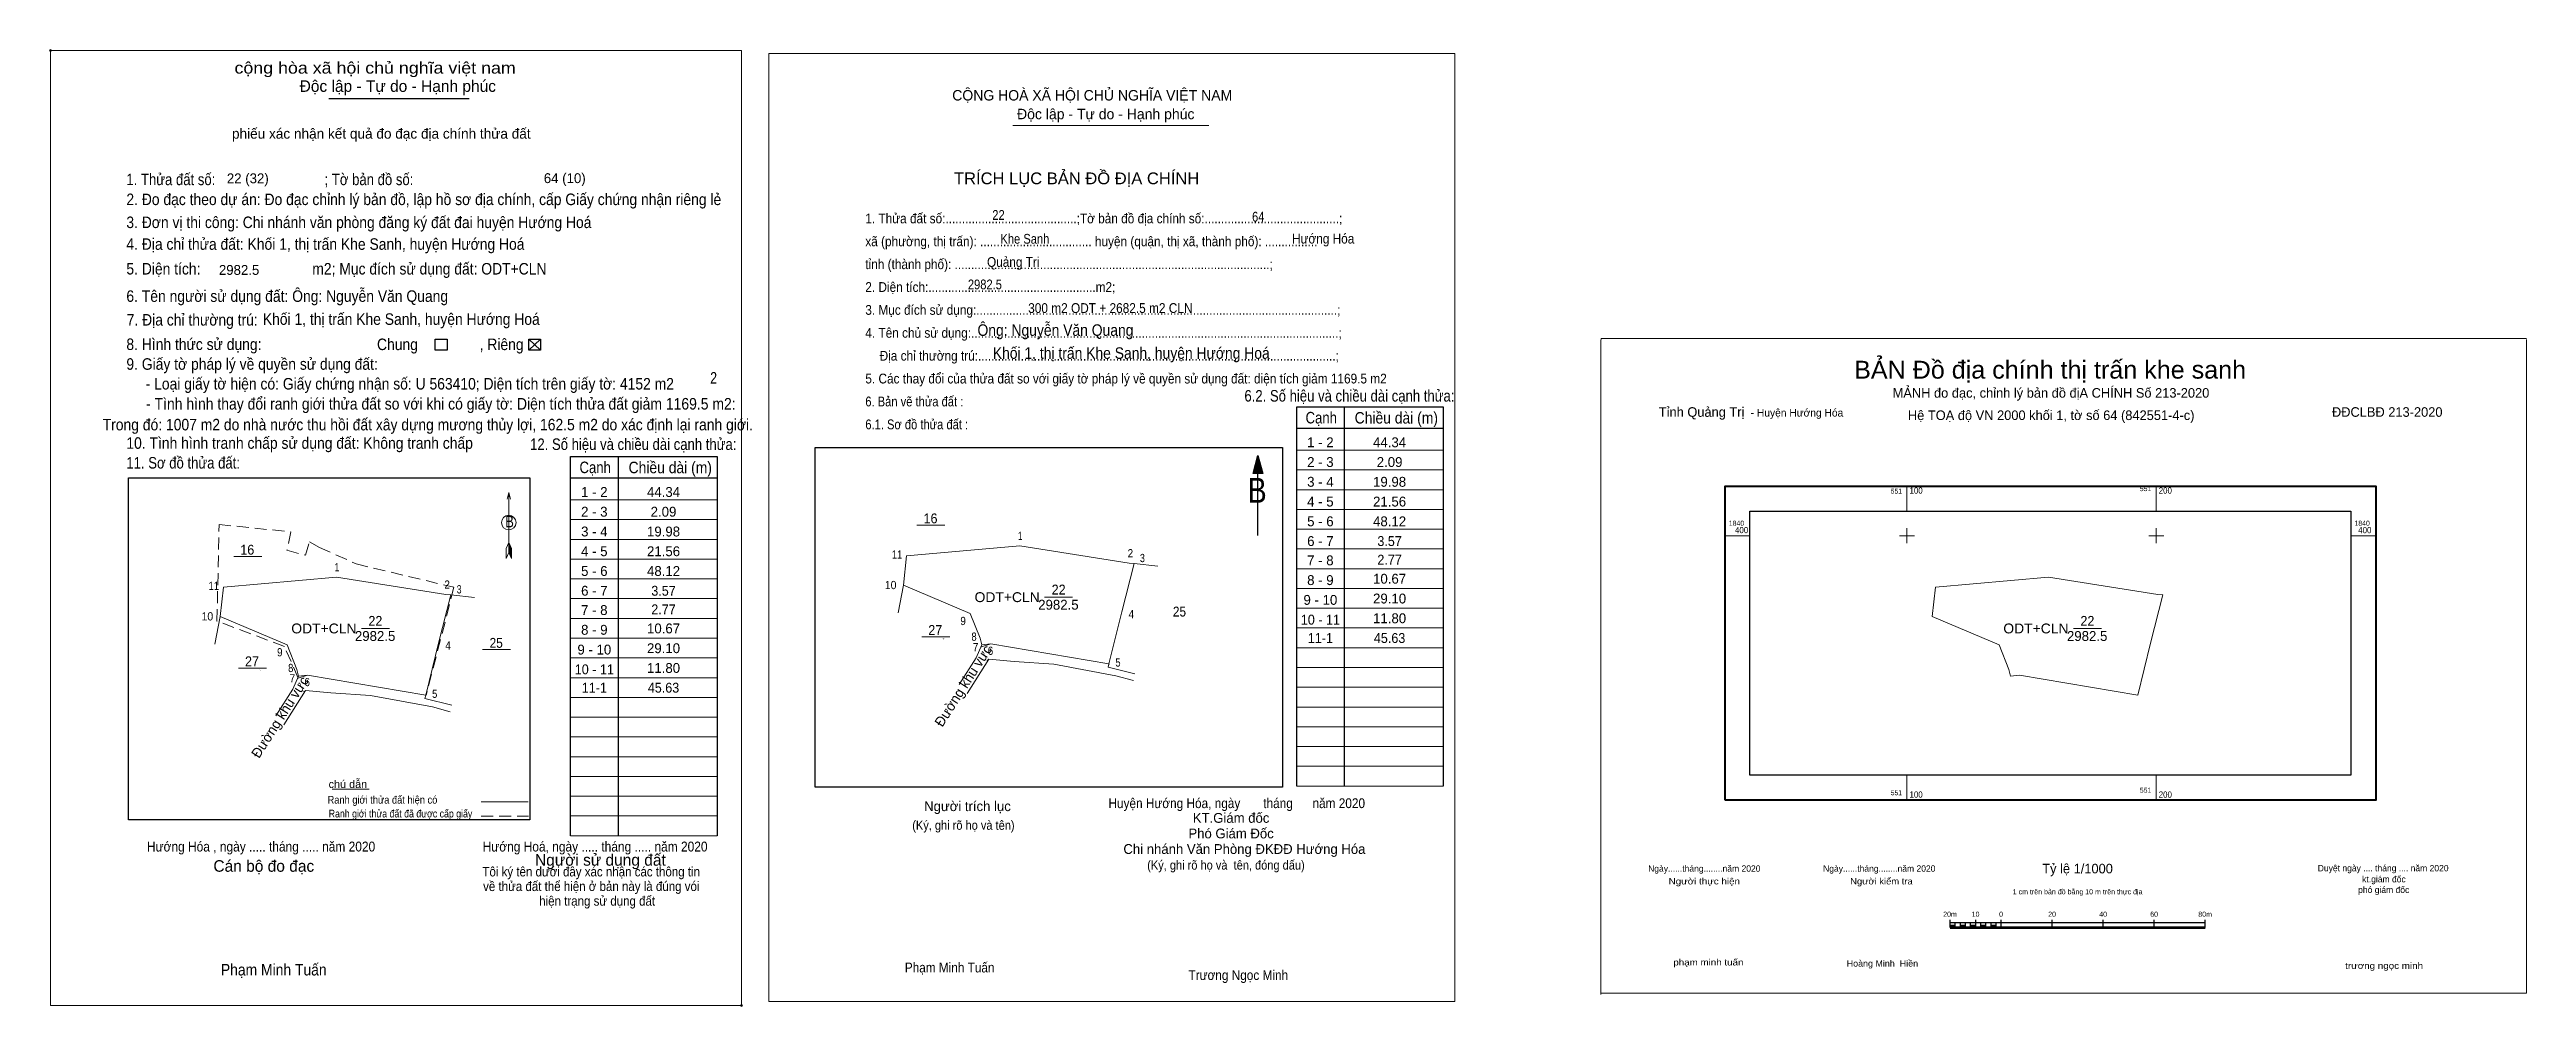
# Model space of a CAD drawing. Header units: metres. Extents: x 550355 to 551349, y 1840211 to 1840595.
import ezdxf
from ezdxf.enums import TextEntityAlignment as Align

# ---------------------------------------------------------------- set-up
doc = ezdxf.new("R2010")
doc.units = ezdxf.units.M
doc.header["$LTSCALE"] = 1.6
doc.header["$PDMODE"] = 32
doc.header["$PDSIZE"] = 0.8
doc.linetypes.add('MEDIUM_DASHED', pattern=[4.5, 3, -1.5])
for name, color, linetype, lineweight in [('1', 7, 'Continuous', 13), ('10', 7, 'Continuous', 13), ('11', 7, 'Continuous', 13), ('17', 7, 'Continuous', 13), ('2', 7, 'Continuous', 25), ('23', 7, 'Continuous', 13), ('29', 7, 'MEDIUM_DASHED', 13), ('30', 7, 'Continuous', 13), ('31', 7, 'Continuous', 13), ('50', 7, 'Continuous', 25), ('6', 7, 'Continuous', 13), ('63', 7, 'Continuous', 13), ('8', 7, 'Continuous', 13), ('9', 7, 'Continuous', 13)]:
    doc.layers.add(name, color=color, linetype=linetype, lineweight=lineweight)
for name, color, linetype in [('13', 7, 'Continuous'), ('15', 7, 'Continuous'), ('48', 7, 'Continuous'), ('52', 7, 'Continuous')]:
    doc.layers.add(name, color=color, linetype=linetype)

msp = doc.modelspace()

# ---------------------------------------------------------------- hatches: boundary and pattern name
at = {"layer": '1'}
msp.add_hatch(color=256, dxfattribs=at).paths.add_polyline_path([(550837.65, 1840425.01), (550839.58, 1840432.21), (550841.5, 1840425.01)])
at = {"layer": '2'}
for points in [[(551117.34, 1840242.65), (551119.38, 1840242.65), (551119.38, 1840243.67), (551117.34, 1840243.67)], [(551121.43, 1840242.65), (551123.48, 1840242.65), (551123.48, 1840243.67), (551121.43, 1840243.67)], [(551125.53, 1840242.65), (551127.57, 1840242.65), (551127.57, 1840243.67), (551125.53, 1840243.67)], [(551129.62, 1840242.65), (551131.67, 1840242.65), (551131.67, 1840243.67), (551129.62, 1840243.67)], [(551133.71, 1840242.65), (551135.76, 1840242.65), (551135.76, 1840243.67), (551133.71, 1840243.67)]]:
    msp.add_hatch(color=256, dxfattribs=at).paths.add_polyline_path(points)

# ---------------------------------------------------------------- linework, layer by layer
at = {"layer": '1'}
for p, q in [((550546.95, 1840478.93), (550551.71, 1840474.49)), ((550546.95, 1840474.49), (550551.71, 1840478.93)), ((550855.11, 1840434.33), (550913.95, 1840434.33)), ((550855.11, 1840426.4), (550913.95, 1840426.4)), ((550538.99, 1840417.27), (550538.99, 1840393.27)), ((550563.78, 1840414.38), (550622.62, 1840414.38)), ((550855.11, 1840418.46), (550913.95, 1840418.46)), ((550855.11, 1840410.53), (550913.95, 1840410.53)), ((550563.78, 1840406.45), (550622.62, 1840406.45)), ((550855.11, 1840402.6), (550913.95, 1840402.6)), ((550538.99, 1840397.24), (550537.98, 1840394.79)), ((550538.99, 1840397.24), (550540, 1840394.79)), ((550538.99, 1840396.89), (550540, 1840394.43)), ((550538.99, 1840396.55), (550540, 1840394.09)), ((550538.99, 1840396.21), (550540.02, 1840393.73)), ((550538.99, 1840395.85), (550540.02, 1840393.38)), ((550538.99, 1840395.51), (550540.02, 1840393.02)), ((550538.99, 1840395.16), (550540.02, 1840392.66)), ((550538.99, 1840394.82), (550540.03, 1840392.31)), ((550538.99, 1840394.47), (550540.03, 1840391.95)), ((550538.99, 1840394.13), (550540.03, 1840391.59)), ((550538.99, 1840393.79), (550540.04, 1840391.25)), ((550538.99, 1840393.27), (550540.04, 1840390.82)), ((550540.04, 1840390.82), (550540, 1840394.79)), ((550563.78, 1840398.51), (550622.62, 1840398.51)), ((550563.78, 1840390.58), (550622.62, 1840390.58)), ((550855.11, 1840394.66), (550913.95, 1840394.66)), ((550563.78, 1840382.65), (550622.62, 1840382.65)), ((550855.11, 1840386.73), (550913.95, 1840386.73)), ((550563.78, 1840374.71), (550622.62, 1840374.71)), ((550855.11, 1840378.8), (550913.95, 1840378.8)), ((550855.11, 1840370.86), (550913.95, 1840370.86)), ((550563.78, 1840366.78), (550622.62, 1840366.78)), ((550855.11, 1840362.93), (550913.95, 1840362.93)), ((550563.78, 1840358.85), (550622.62, 1840358.85)), ((550563.78, 1840350.91), (550622.62, 1840350.91)), ((550855.11, 1840355), (550913.95, 1840355)), ((550563.78, 1840342.98), (550622.62, 1840342.98)), ((550855.11, 1840347.06), (550913.95, 1840347.06)), ((550563.78, 1840335.05), (550622.62, 1840335.05)), ((550855.11, 1840339.13), (550913.95, 1840339.13)), ((550855.11, 1840331.19), (550913.95, 1840331.19)), ((550563.78, 1840327.11), (550622.62, 1840327.11)), ((550855.11, 1840323.26), (550913.95, 1840323.26)), ((550563.78, 1840319.18), (550622.62, 1840319.18)), ((550563.78, 1840311.24), (550622.62, 1840311.24)), ((550855.11, 1840315.33), (550913.95, 1840315.33)), ((550563.78, 1840303.31), (550622.62, 1840303.31)), ((550855.11, 1840307.39), (550913.95, 1840307.39)), ((550563.78, 1840295.38), (550622.62, 1840295.38)), ((550855.11, 1840299.46), (550913.95, 1840299.46)), ((550563.78, 1840287.44), (550622.62, 1840287.44)), ((550563.78, 1840279.51), (550622.62, 1840279.51))]:
    msp.add_line(p, q, dxfattribs=at)
at = {"layer": '1', "lineweight": 25}
for p, q in [((550874.15, 1840451.79), (550874.15, 1840299.46)), ((550855.11, 1840443.18), (550913.95, 1840443.18)), ((550582.82, 1840431.84), (550582.82, 1840279.51)), ((550839.58, 1840400.09), (550839.58, 1840432.21)), ((550563.78, 1840423.23), (550622.62, 1840423.23))]:
    msp.add_line(p, q, dxfattribs=at)
for points in [[(550855.11, 1840299.46), (550855.11, 1840451.79), (550913.95, 1840451.79), (550913.95, 1840299.46)], [(550563.78, 1840279.51), (550563.78, 1840431.84), (550622.62, 1840431.84), (550622.62, 1840279.51)]]:
    msp.add_lwpolyline(points, dxfattribs=at)
for points in [[(550837.65, 1840425.01), (550839.58, 1840432.21), (550841.5, 1840425.01)], [(550386.32, 1840423.2), (550547.47, 1840423.2), (550547.47, 1840285.92), (550386.32, 1840285.92)]]:
    msp.add_lwpolyline(points, close=True, dxfattribs=at)
at = {"layer": '1'}
for points in [[(550539.67, 1840414.72), (550538.99, 1840417.27), (550538.3, 1840414.72)], [(550538.99, 1840393.27), (550537.93, 1840390.82), (550537.98, 1840394.79)]]:
    msp.add_lwpolyline(points, dxfattribs=at)
msp.add_circle((550538.987, 1840405.272), 2.929, dxfattribs=at)
for p in [(550355.1, 1840594.81), (550632.35, 1840211.35)]:
    msp.add_point(p, dxfattribs=at)
at = {"layer": '10'}
for points in [[(550728.81, 1840356.16), (550728.06, 1840358.83), (550724.15, 1840368.75), (550697.38, 1840380.17), (550698.61, 1840391.91), (550744.06, 1840395.94), (550787.86, 1840389.01), (550789.94, 1840388.78)], [(550454.65, 1840343.59), (550453.9, 1840346.26), (550449.99, 1840356.18), (550423.22, 1840367.6), (550424.45, 1840379.34), (550469.9, 1840383.37), (550513.7, 1840376.44), (550515.78, 1840376.21)], [(550789.94, 1840388.78), (550784.92, 1840369.44), (550779.8, 1840348.5)], [(550515.78, 1840376.21), (550510.76, 1840356.87), (550505.64, 1840335.93)]]:
    msp.add_lwpolyline(points, dxfattribs=at)
at = {"layer": '11'}
for p, q in [((550977.31, 1840479.14), (551348.56, 1840479.14)), ((551348.56, 1840478.75), (551348.56, 1840216.25)), ((551348.56, 1840216.24), (550977.31, 1840216.24))]:
    msp.add_line(p, q, dxfattribs=at)
msp.add_lwpolyline([(550977.19, 1840215.78), (550977.19, 1840478.28), (550977.31, 1840479.14)], dxfattribs=at)
at = {"layer": '17'}
msp.add_line((550468.04, 1840298.26), (550482.98, 1840298.26), dxfattribs=at)
at = {"layer": '2'}
for p, q in [((550466.8, 1840575.48), (550523.12, 1840575.48)), ((551117.34, 1840242.65), (551117.34, 1840245.72)), ((551117.34, 1840244.7), (551219.7, 1840244.7)), ((551119.38, 1840242.65), (551119.38, 1840244.7)), ((551121.43, 1840242.65), (551121.43, 1840244.7)), ((551123.48, 1840242.65), (551123.48, 1840244.7)), ((551125.53, 1840242.65), (551125.53, 1840244.7)), ((551127.57, 1840242.65), (551127.57, 1840245.72)), ((551129.62, 1840242.65), (551129.62, 1840244.7)), ((551131.67, 1840242.65), (551131.67, 1840244.7)), ((551133.71, 1840242.65), (551133.71, 1840244.7)), ((551135.76, 1840242.65), (551135.76, 1840244.7)), ((551137.81, 1840242.65), (551137.81, 1840245.72)), ((551158.28, 1840242.65), (551158.28, 1840245.72)), ((551178.76, 1840242.65), (551178.76, 1840245.72)), ((551199.23, 1840242.65), (551199.23, 1840245.72)), ((551219.7, 1840242.65), (551219.7, 1840245.72))]:
    msp.add_line(p, q, dxfattribs=at)
at = {"layer": '2', "lineweight": 53}
msp.add_line((551117.34, 1840242.65), (551219.7, 1840242.65), dxfattribs=at)
at = {"layer": '2', "lineweight": 13}
for points in [[(550355.1, 1840594.81), (550632.34, 1840594.81), (550632.34, 1840211.35), (550355.1, 1840211.35)], [(550643.38, 1840593.56), (550918.58, 1840593.56), (550918.58, 1840212.92), (550643.38, 1840212.92)], [(551117.34, 1840242.65), (551119.38, 1840242.65), (551119.38, 1840243.67), (551117.34, 1840243.67)], [(551121.43, 1840242.65), (551123.48, 1840242.65), (551123.48, 1840243.67), (551121.43, 1840243.67)], [(551125.53, 1840242.65), (551127.57, 1840242.65), (551127.57, 1840243.67), (551125.53, 1840243.67)], [(551129.62, 1840242.65), (551131.67, 1840242.65), (551131.67, 1840243.67), (551129.62, 1840243.67)], [(551133.71, 1840242.65), (551135.76, 1840242.65), (551135.76, 1840243.67), (551133.71, 1840243.67)]]:
    msp.add_lwpolyline(points, close=True, dxfattribs=at)
at = {"layer": '23'}
for p, q in [((550799.39, 1840387.72), (550789.94, 1840388.78)), ((550525.23, 1840375.15), (550515.78, 1840376.21))]:
    msp.add_line(p, q, dxfattribs=at)
for points in [[(550728.81, 1840356.16), (550726.54, 1840350.89), (550719.63, 1840340.24)], [(550779.8, 1840348.5), (550732.36, 1840356.55), (550728.81, 1840356.16)], [(550454.65, 1840343.59), (550452.38, 1840338.32), (550445.47, 1840327.67)], [(550505.64, 1840335.93), (550458.2, 1840343.98), (550454.65, 1840343.59)], [(550741.7, 1840349.51), (550731.62, 1840350.38), (550722.83, 1840336.63)], [(550741.7, 1840349.51), (550757.62, 1840348.43), (550782.54, 1840343.78), (550789.58, 1840341.86)], [(550779.8, 1840348.5), (550779.48, 1840347.18), (550790.23, 1840344.51)], [(550467.54, 1840336.94), (550457.46, 1840337.81), (550448.67, 1840324.06)], [(550467.54, 1840336.94), (550483.46, 1840335.86), (550508.38, 1840331.21), (550515.42, 1840329.29)], [(550505.64, 1840335.93), (550505.32, 1840334.61), (550516.07, 1840331.94)]]:
    msp.add_lwpolyline(points, dxfattribs=at)
at = {"layer": '29'}
for p, q in [((550516.98, 1840379.28), (550505.82, 1840335.9)), ((550732.36, 1840356.55), (550728.65, 1840355.39)), ((550779.8, 1840348.5), (550779.98, 1840348.47)), ((550505.64, 1840335.93), (550505.82, 1840335.9))]:
    msp.add_line(p, q, dxfattribs=at)
msp.add_lwpolyline([(550458.2, 1840343.98), (550454.49, 1840342.82), (550448.92, 1840355.49), (550421.89, 1840365.7), (550422.71, 1840404.5), (550451.53, 1840401.54), (550449.96, 1840394.16), (550457.43, 1840392.11), (550458.95, 1840397.5), (550462.99, 1840395.31), (550477.75, 1840388.67), (550516.98, 1840379.28)], dxfattribs=at)
at = {"layer": '30'}
msp.add_line((550741.16, 1840564.66), (550819.91, 1840564.66), dxfattribs=at)
at = {"layer": '30', "lineweight": 25}
msp.add_lwpolyline([(550661.88, 1840435.36), (550849.36, 1840435.36), (550849.36, 1840298.97), (550661.88, 1840298.97)], close=True, dxfattribs=at)
at = {"layer": '31'}
for points in [[(550695.18, 1840369.06), (550697.38, 1840380.17), (550695.18, 1840369.06)], [(550421.02, 1840356.49), (550423.22, 1840367.6), (550421.02, 1840356.49)]]:
    msp.add_lwpolyline(points, dxfattribs=at)
at = {"layer": '50'}
for points in [[(550509.49, 1840478.93), (550514.25, 1840478.93), (550514.25, 1840474.49), (550509.49, 1840474.49)], [(550546.95, 1840478.93), (550551.71, 1840478.93), (550551.71, 1840474.49), (550546.95, 1840474.49)]]:
    msp.add_lwpolyline(points, close=True, dxfattribs=at)
at = {"layer": '6'}
msp.add_line((550527.9, 1840293.18), (550546.76, 1840293.18), dxfattribs=at)
at = {"layer": '6', "linetype": 'MEDIUM_DASHED'}
msp.add_line((550527.88, 1840287.37), (550546.86, 1840287.37), dxfattribs=at)
at = {"layer": '63'}
for p, q in [((551100, 1840409.88), (551100, 1840419.88)), ((551200, 1840409.88), (551200, 1840419.88)), ((551100, 1840397), (551100, 1840403)), ((551200, 1840397), (551200, 1840403)), ((551027, 1840400), (551037, 1840400)), ((551097, 1840400), (551103, 1840400)), ((551197, 1840400), (551203, 1840400)), ((551278.06, 1840400), (551288.06, 1840400)), ((551100, 1840293.79), (551100, 1840303.79)), ((551200, 1840293.79), (551200, 1840303.79))]:
    msp.add_line(p, q, dxfattribs=at)
at = {"layer": '63', "lineweight": 40}
msp.add_lwpolyline([(551027, 1840293.79), (551027, 1840419.88), (551288.06, 1840419.88), (551288.06, 1840293.79)], close=True, dxfattribs=at)
at = {"layer": '63', "lineweight": 25}
msp.add_lwpolyline([(551037, 1840303.79), (551037, 1840409.88), (551278.06, 1840409.88), (551278.06, 1840303.79)], close=True, dxfattribs=at)
at = {"layer": '8'}
msp.add_line((551166.76, 1840362.75), (551178, 1840362.75), dxfattribs=at)
for points in [[(551141.59, 1840343.59), (551140.84, 1840346.26), (551136.93, 1840356.18), (551110.16, 1840367.6), (551111.39, 1840379.34), (551156.84, 1840383.37), (551200.64, 1840376.44), (551202.72, 1840376.21)], [(551202.72, 1840376.21), (551197.7, 1840356.87), (551192.58, 1840335.93)], [(551192.58, 1840335.93), (551145.14, 1840343.98), (551141.59, 1840343.59)]]:
    msp.add_lwpolyline(points, dxfattribs=at)
at = {"layer": '9'}
for p, q in [((550702.75, 1840404.23), (550713.99, 1840404.23)), ((550428.59, 1840391.66), (550439.83, 1840391.66)), ((550753.98, 1840375.32), (550765.22, 1840375.32)), ((550479.82, 1840362.75), (550491.06, 1840362.75)), ((550528.47, 1840354.26), (550539.71, 1840354.26)), ((550704.64, 1840359.4), (550715.88, 1840359.4)), ((550430.48, 1840346.83), (550441.72, 1840346.83))]:
    msp.add_line(p, q, dxfattribs=at)

# ---------------------------------------------------------------- texts
at = {"layer": '1'}
for s, height, width, p in [('1. Thửa đất số:                              ; Tờ bản đồ số:', 4.628, 0.85, (550385.53, 1840540.74)), ('2. Đo đạc theo dự án: Đo đạc chỉnh lý bản đồ, lập hồ sơ địa chính, cấp Giấy chứng nhận riêng lẻ ', 4.628, 0.9, (550385.53, 1840532.73)), ('4. Địa chỉ thửa đất: Khối 1, thị trấn Khe Sanh, huyện Hướng Hoá', 4.628, 0.9, (550385.53, 1840514.78)), ('3. Đơn vị thi công: Chi nhánh văn phòng đăng ký đất đai huyện Hướng Hoá', 4.628, 0.9, (550385.53, 1840523.51)), ('5. Diện tích:                             m2; Mục đích sử dụng đất: ODT+CLN', 4.628, 0.9, (550385.53, 1840504.86)), ('6. Tên người sử dụng đất: Ông: Nguyễn Văn Quang', 4.628, 0.9, (550385.53, 1840493.88)), (' Khối 1, thị trấn Khe Sanh, huyện Hướng Hoá', 4.628, 0.9, (550438.74, 1840484.65)), ('7. Địa chỉ thường trú:', 4.628, 0.9, (550385.66, 1840484.36)), ('Ông: Nguyễn Văn Quang', 4.63, 0.9, (550727.04, 1840480.23)), ('9. Giấy tờ pháp lý về quyền sử dụng đất:', 4.628, 0.9, (550385.53, 1840466.61)), ('Chung                , Riêng', 4.628, 0.9, (550486.1, 1840474.51)), (' Khối 1, thị trấn Khe Sanh, huyện Hướng Hoá', 4.628, 0.9, (550731.64, 1840471)), ('     - Loại giấy tờ hiện có: Giấy chứng nhận số: U 563410; Diện tích trên giấy tờ: 4152 m2', 4.628, 0.9, (550385.53, 1840458.68)), ('2', 4.628, 0.8, (550619.79, 1840461.06)), ('6.2. Số hiệu và chiều dài cạnh thửa:', 4.63, 0.85, (550834.14, 1840453.84)), ('Cạnh', 4.628, 0.85, (550858.68, 1840445.06)), ('Chiều dài (m)', 4.628, 0.9, (550878.38, 1840445.02)), ('Trong đó: 1007 m2 do nhà nước thu hồi đất xây dựng mương thủy lợi, 162.5 m2 do xác định lại ranh giới.', 4.63, 0.9, (550376.02, 1840442.28)), ('10. Tình hình tranh chấp sử dụng đất: Không tranh chấp', 4.628, 0.9, (550385.53, 1840434.88)), ('11. Sơ đồ thửa đất:', 4.628, 0.85, (550385.53, 1840426.95)), ('12. Số hiệu và chiều dài cạnh thửa:', 4.628, 0.85, (550547.53, 1840434.41)), ('Cạnh', 4.628, 0.85, (550567.35, 1840425.11)), ('Chiều dài (m)', 4.628, 0.9, (550587.05, 1840425.07)), ('B', 4.628, 0.85, (550537.52, 1840403.34)), ('Phạm Minh Tuấn', 4.628, 0.9, (550423.46, 1840223.41))]:
    msp.add_text(s, height=height, dxfattribs=dict(at, width=width)).set_placement(p)
at = {"layer": '1', "width": 0.85}
msp.add_text('B', height=10.02, dxfattribs=at).set_placement((550839.28, 1840413.19), align=Align.CENTER)
at = {"layer": '10'}
for s, height, width, p in [('22', 3.93, 0.85, (550732.98, 1840526.81)), ('64', 3.93, 0.85, (550837.21, 1840526.11)), ('Khe Sanh', 3.93, 0.85, (550736.23, 1840517.23)), ('Hướng Hóa', 3.937, 0.9, (550853.26, 1840517.31)), ('Quảng Trị', 3.937, 0.9, (550730.86, 1840507.93)), ('2982.5', 3.93, 0.85, (550723.18, 1840498.91)), ('300 m2 ODT + 2682.5 m2 CLN', 3.95, 0.9, (550747.38, 1840489.41))]:
    msp.add_text(s, height=height, dxfattribs=dict(at, width=width)).set_placement(p)
at = {"layer": '10', "width": 0.9}
for s, height, p in [('Huyện Hướng Hóa, ngày       tháng      năm 2020', 3.937, (550831.065, 1840290.61)), ('Phạm Minh Tuấn', 3.925, (550715.87, 1840224.63)), ('Trương Ngọc Minh', 3.937, (550831.7, 1840221.58))]:
    msp.add_text(s, height=height, dxfattribs=at).set_placement(p, align=Align.CENTER)
at = {"layer": '13'}
for s, width, p in [('16', 0.95, (550708.2, 1840404.95)), ('16', 0.95, (550434.04, 1840392.38)), ('22', 0.95, (550759.6, 1840376.37)), ('25', 0.9, (550808.08, 1840367.54)), ('22', 0.95, (550485.44, 1840363.8)), ('27', 0.95, (550710.095, 1840360.12)), ('27', 0.95, (550435.935, 1840347.55)), ('25', 0.9, (550533.92, 1840354.97))]:
    msp.add_text(s, height=3.967, dxfattribs=dict(at, width=width)).set_placement(p, align=Align.CENTER)
at = {"layer": '13', "width": 1.05}
for p in [(550752.02, 1840373.33), (550477.86, 1840360.76)]:
    msp.add_text('ODT+CLN', height=3.967, dxfattribs=at).set_placement(p, align=Align.RIGHT)
at = {"layer": '13'}
for p in [(550759.505, 1840370.29), (550485.345, 1840357.72)]:
    msp.add_text('2982.5', height=3.967, dxfattribs=at).set_placement(p, align=Align.CENTER)
at = {"layer": '15'}
for s, width, p in [('Nguyễn Thị Chỉ', 0.9, (550713.42, 1840358.64)), ('Nguyễn Thị Chỉ', 0.9, (550713.42, 1840358.64)), ('Khối 1', 0.85, (550713.445, 1840358.52)), ('Khối 1', 0.85, (550713.445, 1840358.52)), ('Khối 1', 0.85, (550713.445, 1840358.4)), ('Khối 1', 0.85, (550713.445, 1840358.4)), ('25', 0.8, (550713.46, 1840358.88)), ('25', 0.8, (550713.46, 1840358.88)), ('Nguyễn Thị Chỉ', 0.9, (550439.26, 1840346.07)), ('Nguyễn Thị Chỉ', 0.9, (550439.26, 1840346.07)), ('Khối 1', 0.85, (550439.285, 1840345.95)), ('Khối 1', 0.85, (550439.285, 1840345.95)), ('Khối 1', 0.85, (550439.285, 1840345.83)), ('Khối 1', 0.85, (550439.285, 1840345.83)), ('25', 0.8, (550439.3, 1840346.31)), ('25', 0.8, (550439.3, 1840346.31))]:
    msp.add_text(s, height=0.1, dxfattribs=dict(at, width=width)).set_placement(p, align=Align.CENTER)
for p in [(550713.46, 1840358.76), (550713.46, 1840358.76), (550439.3, 1840346.19), (550439.3, 1840346.19)]:
    msp.add_text('CLN', height=0.1, dxfattribs=at).set_placement(p, align=Align.CENTER)
at = {"layer": '2'}
for s, height, width, p in [('cộng hòa xã hội chủ nghĩa việt nam', 4.648, 1.15, (550428.91, 1840585.53)), ('     - Tình hình thay đổi ranh giới thửa đất so với khi có giấy tờ: Diện tích thửa đất giảm 1169.5 m2:', 4.65, 0.9, (550385.65, 1840450.63)), ('Hướng Hóa , ngày ..... tháng ..... năm 2020', 3.981, 0.9, (550393.79, 1840273.18)), ('Hướng Hoá, ngày ..... tháng ..... năm 2020', 3.981, 0.9, (550528.48, 1840273.18))]:
    msp.add_text(s, height=height, dxfattribs=dict(at, width=width)).set_placement(p)
for s, height, p in [('Độc lập - Tự do - Hạnh phúc', 4.648, (550455.05, 1840578.2)), ('Tỉnh Quảng Trị ', 3.848, (551000.43, 1840447.73)), ('- Huyện Hướng Hóa', 3.07, (551037.28, 1840447.83)), ('Người sử dụng đất', 4.648, (550549.49, 1840267.48)), ('Cán bộ đo đạc', 4.649, (550420.45, 1840265.05))]:
    msp.add_text(s, height=height, dxfattribs=at).set_placement(p)
for s, height, p in [('phiếu xác nhận kết quả đo đạc địa chính thửa đất', 4.08, (550487.815, 1840559.4)), ('MẢNH đo đạc, chỉnh lý bản đồ địA CHÍNH Số 213-2020', 3.85, (551157.775, 1840455.4)), ('Hệ TOẠ độ VN 2000 khối 1, tờ số 64 (842551-4-c)', 3.85, (551157.86, 1840446.43)), ('Ngày......tháng........năm 2020', 2.559, (551018.675, 1840265.06)), ('Ngày......tháng........năm 2020', 2.559, (551088.875, 1840265.06)), ('Tỷ lệ 1/1000', 3.85, (551168.435, 1840264.4)), ('Duyệt ngày .... tháng .... năm 2020', 2.559, (551291.06, 1840265.23)), ('kt.giám đốc', 2.559, (551291.375, 1840260.8)), ('1 cm trên bản đồ bằng 10 m trên thực địa', 2.05, (551168.455, 1840256)), ('phó giám đốc', 2.559, (551291.285, 1840256.53))]:
    msp.add_text(s, height=height, dxfattribs=at).set_placement(p, align=Align.CENTER)
for s, height, width, p in [('BẢN Đồ địa chính thị trấn khe sanh', 7.17, 1.05, (551157.42, 1840463.06)), ('Tôi ký tên dưới đây xác nhận các thông tin', 3.84, 0.9, (550572.045, 1840263.18)), ('về thửa đất thể hiện ở bản này là đúng vói', 3.84, 0.9, (550572.075, 1840257.31)), ('Người thực hiện', 2.559, 1.15, (551018.67, 1840259.96)), ('Người kiểm tra', 2.559, 1.1, (551089.75, 1840259.96)), ('hiện trạng sử dụng đất', 3.84, 0.9, (550574.435, 1840251.43)), ('20m', 2.047, 0.95, (551117.26, 1840246.98)), ('10', 2.047, 0.95, (551127.51, 1840246.98)), ('0', 2.047, 0.9, (551137.745, 1840246.98)), ('20', 2.047, 0.95, (551158.21, 1840246.98)), ('40', 2.047, 0.95, (551178.71, 1840246.98)), ('60', 2.047, 0.95, (551199.16, 1840246.98)), ('80m', 2.047, 0.95, (551219.63, 1840246.98)), ('phạm minh tuấn', 2.55, 1.15, (551020.305, 1840227.43)), ('Hoàng Minh  Hiền', 2.55, 1.05, (551090.13, 1840226.98)), ('trương ngọc minh', 2.559, 1.15, (551291.45, 1840226.06))]:
    msp.add_text(s, height=height, dxfattribs=dict(at, width=width)).set_placement(p, align=Align.CENTER)
msp.add_text('ĐĐCLBĐ 213-2020', height=3.85, dxfattribs=at).set_placement((551314.87, 1840447.73), align=Align.RIGHT)
at = {"layer": '23'}
for p in [(550722.985, 1840338.643), (550448.825, 1840326.073)]:
    msp.add_text('Đường khu vực', height=4, rotation=57.425, dxfattribs=at).set_placement(p, align=Align.CENTER)
at = {"layer": '30'}
for s, p in [('CỘNG HOÀ XÃ HỘI CHỦ NGHĨA VIỆT NAM', (550716.91, 1840574.73)), ('Độc lập - Tự do - Hạnh phúc', (550742.91, 1840567.21))]:
    msp.add_text(s, height=4.2, dxfattribs=at).set_placement(p)
for s, height, width, p in [('TRÍCH LỤC BẢN ĐỒ ĐỊA CHÍNH', 4.725, 1.05, (550717.61, 1840541.11)), ('1. Thửa đất số:........................................;Tờ bản đồ địa chính số:.........................................;', 3.937, 0.9, (550682.03, 1840525.41)), ('xã (phường, thị trấn): .................................. huyện (quận, thị xã, thành phố): ................', 3.937, 0.9, (550682.03, 1840516.21)), ('tỉnh (thành phố): ................................................................................................;', 3.937, 0.9, (550682.03, 1840507.03)), ('2. Diện tích:...................................................m2;', 3.937, 0.9, (550682.03, 1840497.86)), ('3. Mục đích sử dụng:..............................................................................................................;', 3.937, 0.9, (550682.03, 1840488.68)), ('4. Tên chủ sử dụng:................................................................................................................;', 3.937, 0.9, (550682.03, 1840479.48)), ('Địa chỉ thường trú:.............................................................................................................;', 3.937, 0.9, (550687.78, 1840470.28)), ('5. Các thay đổi của thửa đất so với giấy tờ pháp lý về quyền sử dụng đất: diện tích giảm 1169.5 m2', 3.94, 0.9, (550682.03, 1840461.11)), ('6. Bản vẽ thửa đất :', 3.937, 0.85, (550682.03, 1840451.91)), ('6.1. Sơ đồ thửa đất :', 3.937, 0.85, (550682.03, 1840442.71))]:
    msp.add_text(s, height=height, dxfattribs=dict(at, width=width)).set_placement(p)
for s, p in [('Người trích lục', (550723.02, 1840289.41)), ('Phó Giám Đốc', (550828.795, 1840278.46)), ('KT.Giám đốc', (550828.795, 1840284.71)), ('Chi nhánh Văn Phòng ĐKĐĐ Hướng Hóa', (550834.145, 1840272.21))]:
    msp.add_text(s, height=3.937, dxfattribs=at).set_placement(p, align=Align.CENTER)
at = {"layer": '30', "width": 0.9}
for s, p in [('(Ký, ghi rõ họ và tên)', (550721.39, 1840281.91)), ('(Ký, ghi rõ họ và  tên, đóng dấu)', (550826.735, 1840265.91))]:
    msp.add_text(s, height=3.675, dxfattribs=at).set_placement(p, align=Align.CENTER)
at = {"layer": '48', "width": 0.9}
msp.add_text('8. Hình thức sử dụng:', height=4.628, dxfattribs=at).set_placement((550385.53, 1840474.55))
at = {"layer": '52'}
for s, p in [('2 - 3', (550864.625, 1840427.58)), ('1 - 2', (550864.625, 1840435.51)), ('44.34', (550892.395, 1840435.51)), ('2.09', (550892.39, 1840427.58)), ('3 - 4', (550864.625, 1840419.64)), ('19.98', (550892.395, 1840419.64)), ('2 - 3', (550573.295, 1840407.63)), ('1 - 2', (550573.295, 1840415.56)), ('44.34', (550601.065, 1840415.56)), ('2.09', (550601.06, 1840407.63)), ('4 - 5', (550864.625, 1840411.71)), ('21.56', (550892.395, 1840411.71)), ('3 - 4', (550573.295, 1840399.69)), ('19.98', (550601.065, 1840399.69)), ('5 - 6', (550864.625, 1840403.77)), ('48.12', (550892.395, 1840403.77)), ('4 - 5', (550573.295, 1840391.76)), ('21.56', (550601.065, 1840391.76)), ('7 - 8', (550864.62, 1840388.1)), ('6 - 7', (550864.63, 1840395.84)), ('5 - 6', (550573.295, 1840383.82)), ('48.12', (550601.065, 1840383.82)), ('8 - 9', (550864.625, 1840380.17)), ('10.67', (550892.4, 1840380.72)), ('7 - 8', (550573.29, 1840368.15)), ('6 - 7', (550573.3, 1840375.89)), ('9 - 10', (550864.625, 1840372.23)), ('29.10', (550892.395, 1840372.78)), ('8 - 9', (550573.295, 1840360.22)), ('10.67', (550601.07, 1840360.77)), ('11.80', (550892.395, 1840364.85)), ('9 - 10', (550573.295, 1840352.28)), ('29.10', (550601.065, 1840352.83)), ('11.80', (550601.065, 1840344.9))]:
    msp.add_text(s, height=3.967, dxfattribs=at).set_placement(p, align=Align.CENTER)
at = {"layer": '52', "width": 0.95}
for s, p in [('3.57', (550892.395, 1840395.84)), ('2.77', (550892.395, 1840388.37)), ('3.57', (550601.065, 1840375.89)), ('2.77', (550601.065, 1840368.42)), ('10 - 11', (550864.63, 1840364.3)), ('11-1', (550864.625, 1840356.94)), ('45.63', (550892.39, 1840356.92)), ('10 - 11', (550573.3, 1840344.35)), ('11-1', (550573.295, 1840336.99)), ('45.63', (550601.06, 1840336.97))]:
    msp.add_text(s, height=3.967, dxfattribs=at).set_placement(p, align=Align.CENTER)
at = {"layer": '6'}
for s, p in [('22 (32)', (550425.85, 1840541.49)), ('64 (10)', (550553.03, 1840541.56)), ('2982.5', (550422.65, 1840504.72))]:
    msp.add_text(s, height=3.967, dxfattribs=at).set_placement(p)
for s, width, p in [('chú dẫn', 1.05, (550466.68, 1840298.69)), ('Ranh giới thửa đất hiện có ', 0.9, (550466.25, 1840292.41)), ('Ranh giới thửa đất đã được cấp giấy', 0.85, (550466.72, 1840286.86))]:
    msp.add_text(s, height=3.094, dxfattribs=dict(at, width=width)).set_placement(p)
at = {"layer": '63', "width": 0.85}
for p in [(551098, 1840416.88), (551198, 1840417.88), (551098, 1840295.79), (551198, 1840296.79)]:
    msp.add_text('551', height=2, dxfattribs=at).set_placement(p, align=Align.RIGHT)
at = {"layer": '63', "width": 0.95}
for s, height, p in [('100', 2.5, (551101, 1840416.88)), ('200', 2.5, (551201, 1840416.88)), ('1840', 2, (551028.5, 1840404)), ('1840', 2, (551028.5, 1840404)), ('400', 2.5, (551031, 1840401)), ('1840', 2, (551279.56, 1840404)), ('1840', 2, (551279.56, 1840404)), ('400', 2.5, (551281.06, 1840401)), ('100', 2.5, (551101, 1840294.79)), ('200', 2.5, (551201, 1840294.79))]:
    msp.add_text(s, height=height, dxfattribs=at).set_placement(p)
at = {"layer": '8', "width": 1.05}
msp.add_text('ODT+CLN', height=3.967, dxfattribs=at).set_placement((551164.81, 1840360.76), align=Align.RIGHT)
at = {"layer": '8'}
msp.add_text('2982.5', height=3.967, dxfattribs=at).set_placement((551172.295, 1840357.72), align=Align.CENTER)
at = {"layer": '8', "width": 0.95}
msp.add_text('22', height=3.967, dxfattribs=at).set_placement((551172.39, 1840363.8), align=Align.CENTER)
at = {"layer": '9'}
for s, width, p in [('1', 0.75, (550744.19, 1840398.25)), ('11', 0.85, (550694.77, 1840390.77)), ('2', 0.9, (550788.39, 1840391.29)), ('3', 0.8, (550793.21, 1840389.37)), ('11', 0.85, (550420.61, 1840378.2)), ('1', 0.75, (550470.03, 1840385.68)), ('2', 0.9, (550514.23, 1840378.72)), ('10', 0.95, (550692.195, 1840378.53)), ('3', 0.8, (550519.05, 1840376.8)), ('10', 0.95, (550418.035, 1840365.96)), ('9', 0.9, (550721.265, 1840364.1)), ('8', 0.85, (550725.65, 1840357.8)), ('4', 0.9, (550788.765, 1840366.82)), ('9', 0.9, (550447.105, 1840351.53)), ('4', 0.9, (550514.605, 1840354.25)), ('7', 0.9, (550726.29, 1840353.62)), ('6', 0.9, (550732.25, 1840352.14)), ('5', 0.85, (550783.41, 1840347.44)), ('8', 0.85, (550451.49, 1840345.23)), ('7', 0.9, (550452.13, 1840341.05)), ('6', 0.9, (550458.09, 1840339.57)), ('5', 0.85, (550509.25, 1840334.87))]:
    msp.add_text(s, height=3.306, dxfattribs=dict(at, width=width)).set_placement(p, align=Align.CENTER)

doc.saveas('drawing.dxf')
